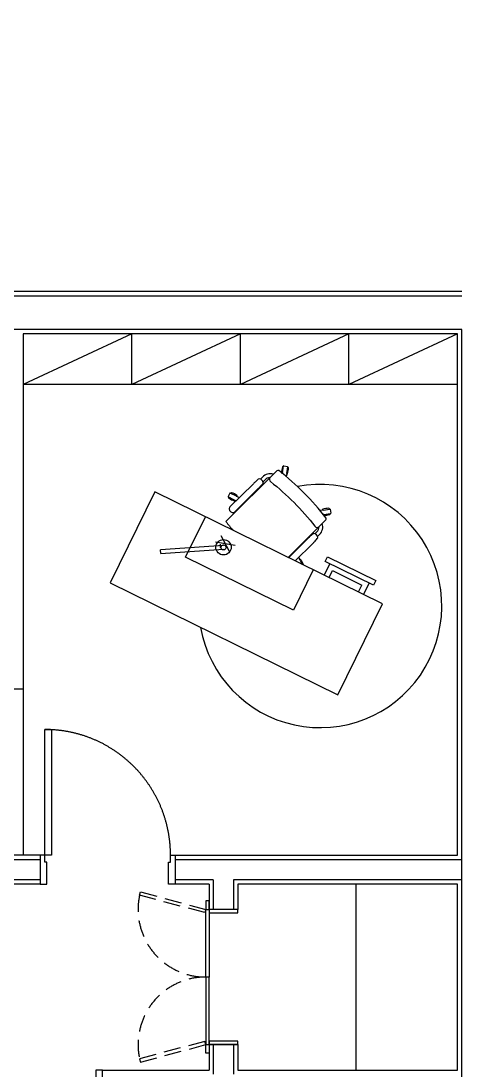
# Model space of a CAD drawing. Header units: millimetres. Extents: x 10000 to 302800, y 6800 to 229018.
# Drawn here: x 191471 to 194103, y 136757 to 142962 of the extents above; entities that cross this region are included whole.
import ezdxf

# ---------------------------------------------------------------- set-up
doc = ezdxf.new("R2010")
doc.units = ezdxf.units.MM
doc.header["$LTSCALE"] = 400
doc.header["$MEASUREMENT"] = 0
for name, pattern in [('X-ROOM TYPE-SR-3Bay_8F 확장형$0$CONTINOUS', [0]), ('X-ROOM TYPE-SR-3Bay_8F 확장형$0$HIDDEN', [0.375, 0.25, -0.125]), ('X-ROOM TYPE-SR-3Bay_8F 확장형$0$X-ROOM TYPE-SR-2bay_1$0$PHANTOM2', [1.25, 0.625, -0.125, 0.125, -0.125, 0.125, -0.125])]:
    doc.linetypes.add(name, pattern=pattern)
doc.layers.get('0').update_dxf_attribs({"linetype": 'CONTINUOUS'})
for name, color, linetype in [('A-DIM1', 7, 'CONTINUOUS'), ('X-EXT_8F$0$A-254', 254, 'CONTINUOUS'), ('X-ROOM TYPE-SR-3Bay_8F 확장형$0$.WA_Built-in_Lower', 252, 'CONTINUOUS'), ('X-ROOM TYPE-SR-3Bay_8F 확장형$0$.WA_Door Swing', 252, 'CONTINUOUS'), ('X-ROOM TYPE-SR-3Bay_8F 확장형$0$.WA_FP_Furn', 252, 'X-ROOM TYPE-SR-3Bay_8F 확장형$0$CONTINOUS'), ('X-ROOM TYPE-SR-3Bay_8F 확장형$0$.WA_Wall-Finish', 252, 'CONTINUOUS'), ('X-ROOM TYPE-SR-3Bay_8F 확장형$0$A-WALD', 7, 'CONTINUOUS'), ('X-ROOM TYPE-SR-3Bay_8F 확장형$0$X-ROOM TYPE-SR-2bay_1$0$__Door-bomba', 252, 'CONTINUOUS'), ('X-ROOM TYPE-SR-3Bay_8F 확장형$0$X-ROOM TYPE-SR-3Bay$0$.WA_Furn', 252, 'CONTINUOUS')]:
    doc.layers.add(name, color=color, linetype=linetype)

# ---------------------------------------------------------------- blocks, each defined once
blk = doc.blocks.new('X-EXT_8F')
at = {"layer": 'X-EXT_8F$0$A-254'}
h = blk.add_hatch(dxfattribs=at)
h.set_pattern_fill('LINE', color=252, scale=100, angle=90)
h.set_pattern_definition([(90, (0, 0), (-317.5, 2e-14), [])])
edge = h.paths.add_edge_path()
edge.add_line((214444.8, 68021.2), (188877.6, 70521.2))
edge.add_line((188877.6, 70521.2), (174255.5, 70521.2))
edge.add_arc((174255.5, 68371.2), 2150, 90, 167)
edge.add_line((172160.6, 68854.9), (172053.9, 68392.8))
edge.add_arc((174148.8, 67909.2), 2150, 167, 180)
edge.add_line((171998.8, 67909.2), (171998.8, 38021.2))
edge.add_arc((174148.8, 38021.2), 2150, 180, 270)
edge.add_line((174148.8, 35871.2), (195098.8, 35871.2))
edge.add_line((195098.8, 35871.2), (195098.8, 36521.2))
edge.add_line((195098.8, 36521.2), (174648.8, 36521.2))
edge.add_arc((174648.8, 38021.2), 1500, 180, 270, ccw=False)
edge.add_line((173148.8, 38021.2), (173148.8, 67371.2))
edge.add_arc((174648.8, 67371.2), 1500, 90, 180, ccw=False)
edge.add_line((174648.8, 68871.2), (187974.8, 68871.2))
edge.add_line((187974.8, 68871.2), (202089.9, 68021.2))
edge.add_line((202089.9, 68021.2), (214444.8, 68021.2))
blk = doc.blocks.new('X-ROOM TYPE-SR-3Bay_8F 확장형$0$DOOR-900')
at = {"color": 8, "linetype": 'X-ROOM TYPE-SR-3Bay_8F 확장형$0$X-ROOM TYPE-SR-2bay_1$0$PHANTOM2', "ltscale": 200}
blk.add_arc((-28, -85), 844, 180, 270, dxfattribs=at)
at = {"layer": 'X-ROOM TYPE-SR-3Bay_8F 확장형$0$X-ROOM TYPE-SR-2bay_1$0$__Door-bomba'}
for points in [[(-900, 85), (-860, 85), (-860, -45), (-872, -45), (-872, -85), (-900, -85)], [(0, 85), (-40, 85), (-40, -45), (-28, -45), (-28, -85), (0, -85)], [(-28, -85), (-28, -929), (-68, -929), (-68, -85)]]:
    blk.add_lwpolyline(points, close=True, dxfattribs=at)
blk = doc.blocks.new('X-ROOM TYPE-SR-3Bay_8F 확장형$0$DOOR-800')
at = {"color": 8, "linetype": 'X-ROOM TYPE-SR-3Bay_8F 확장형$0$X-ROOM TYPE-SR-2bay_1$0$PHANTOM2', "ltscale": 200}
blk.add_arc((-77.5, 28), 744, 90, 180, dxfattribs=at)
at = {"layer": 'X-ROOM TYPE-SR-3Bay_8F 확장형$0$X-ROOM TYPE-SR-2bay_1$0$__Door-bomba'}
for points in [[(92.5, 800), (92.5, 760), (-37.5, 760), (-37.5, 772), (-77.5, 772), (-77.5, 800)], [(-77.5, 28), (-821.5, 28), (-821.5, 68), (-77.5, 68)], [(92.5, 0), (92.5, 40), (-37.5, 40), (-37.5, 28), (-77.5, 28), (-77.5, 0)]]:
    blk.add_lwpolyline(points, close=True, dxfattribs=at)
blk = doc.blocks.new('X-ROOM TYPE-SR-3Bay_8F 확장형')
at = {"layer": 'X-ROOM TYPE-SR-3Bay_8F 확장형$0$.WA_Built-in_Lower'}
for p, q in [((189273.8, 45346.1), (186703.8, 45346.1)), ((186703.8, 43546.2), (186703.8, 42561.2))]:
    blk.add_line(p, q, dxfattribs=at)
at = {"layer": 'X-ROOM TYPE-SR-3Bay_8F 확장형$0$.WA_Built-in_Lower', "linetype": 'X-ROOM TYPE-SR-3Bay_8F 확장형$0$HIDDEN'}
for points in [[(187778.6, 42221.9), (187392.2, 42325.4), (187397.4, 42344.7), (187783.8, 42241.2)], [(187778.6, 41460.5), (187392.2, 41357), (187397.4, 41337.7), (187783.8, 41441.2)]]:
    blk.add_lwpolyline(points, close=True, dxfattribs=at)
at = {"layer": 'X-ROOM TYPE-SR-3Bay_8F 확장형$0$.WA_Built-in_Lower'}
for points in [[(187783.8, 42241.2), (187803.8, 42241.2), (187803.8, 42291.2), (187783.8, 42291.2)], [(187803.8, 42241.2), (187803.8, 41841.2), (187783.8, 41841.2), (187783.8, 42241.2)], [(187973.8, 42241.2), (187803.8, 42241.2), (187803.8, 42221.2), (187973.8, 42221.2)], [(187803.8, 41441.2), (187803.8, 41841.2), (187783.8, 41841.2), (187783.8, 41441.2)], [(187973.8, 41461.2), (187803.8, 41461.2), (187803.8, 41441.2), (187973.8, 41441.2)], [(187783.8, 41441.2), (187803.8, 41441.2), (187803.8, 41391.2), (187783.8, 41391.2)]]:
    blk.add_lwpolyline(points, close=True, dxfattribs=at)
at = {"layer": 'X-ROOM TYPE-SR-3Bay_8F 확장형$0$.WA_Built-in_Lower', "linetype": 'X-ROOM TYPE-SR-3Bay_8F 확장형$0$HIDDEN'}
for centre, start, end in [((187783.8, 42241.2), 167.86598, 270.00026), ((187783.8, 41441.2), 89.99974, 192.13402)]:
    blk.add_arc(centre, 400, start, end, dxfattribs=at)
at = {"layer": 'X-ROOM TYPE-SR-3Bay_8F 확장형$0$.WA_FP_Furn', "ltscale": 0.2}
for p, q in [((187346.3, 45646.1), (186703.8, 45346.1)), ((187346.3, 45346.1), (187346.3, 45646.1)), ((187988.8, 45646.1), (187346.3, 45346.1)), ((187988.8, 45346.1), (187988.8, 45646.1)), ((188631.3, 45646.1), (187988.8, 45346.1)), ((188631.3, 45346.1), (188631.3, 45646.1)), ((189273.8, 45646.1), (188631.3, 45346.1)), ((188237.9, 44823.9), (188244.4, 44864)), ((188246.3, 44865.4), (188268.3, 44861.9)), ((188205, 44835.7), (187903.5, 44535.8)), ((188237, 44819.3), (188236.3, 44819.4)), ((188238, 44824.6), (188237.1, 44819.9)), ((188244, 44861.5), (188242.4, 44861.7)), ((188263.3, 44820.5), (188260.8, 44800.6)), ((188263.4, 44815), (188262.7, 44815.2)), ((188263.2, 44819.8), (188269.7, 44859.9)), ((188065.8, 44759), (187927.6, 44621.5)), ((188107.2, 44786.9), (188119, 44798.7)), ((188123.1, 44770.7), (188135, 44782.5)), ((187926.9, 44703.4), (187916.7, 44683.6)), ((187953.6, 44662.8), (187917.5, 44681.3)), ((187919.8, 44680.2), (187919.2, 44679.1)), ((187965.3, 44685.6), (187929.2, 44704.2)), ((187931.5, 44703), (187932, 44704)), ((188094.7, 44729.9), (187956.5, 44592.4)), ((187964.7, 44685.9), (187983.4, 44677)), ((187969.6, 44683.6), (187969.9, 44684.3)), ((187953, 44663.1), (187963.5, 44657.3)), ((187957.4, 44659.8), (187957.7, 44660.5)), ((187664.5, 44324.3), (187782, 44563.5)), ((188479.6, 44603.1), (188460, 44600.7)), ((188474.3, 44602.4), (188474.2, 44603.2)), ((188479, 44603), (188519.1, 44609.3)), ((188483.5, 44577.8), (188479.2, 44577)), ((188482.9, 44577.7), (188523, 44583.9)), ((188516.5, 44608.9), (188516.3, 44610.4)), ((188520.5, 44583.5), (188520.7, 44582)), ((188521, 44607.8), (188524.5, 44585.9)), ((188494.9, 44544.6), (188272, 44322.9)), ((187924.4, 44359.1), (187876, 44451.7)), ((188388.3, 44434.7), (188274.6, 44321.6)), ((188429.3, 44462.9), (188441.2, 44474.7)), ((188445.4, 44446.9), (188457.2, 44458.6)), ((187888.9, 44393.5), (187517.4, 44367.3)), ((187518, 44346.3), (187517.4, 44367.3)), ((187518, 44346.3), (187889.4, 44372.5)), ((187842.4, 44414.7), (187957.9, 44396.2)), ((187871.5, 44381.3), (187870.9, 44402.3)), ((188417.3, 44405.6), (188313.6, 44302.5)), ((188302.3, 44011.1), (187664.5, 44324.3)), ((188316.6, 44301.1), (188315, 44303.9)), ((188343.6, 44304.9), (188334.9, 44323.7)), ((188341.4, 44309.8), (188342, 44310.1)), ((188343.4, 44305.5), (188355.2, 44282.1)), ((188419.8, 44250.4), (188302.3, 44011.1)), ((188517.7, 44286.4), (188484.4, 44218.8)), ((188513.5, 44204.5), (188533.6, 44245.4)), ((188533.6, 44245.4), (188707.7, 44159.8)), ((188687.6, 44119), (188707.7, 44159.8)), ((188749.9, 44172.3), (188716.7, 44104.7))]:
    blk.add_line(p, q, dxfattribs=at)
for points in [[(188124.8, 44764.4, -0.028892), (188124.7, 44764.3, -0.031823), (188117.1, 44753.9, -0.013461), (188108.1, 44743.7, -0.009557), (188094.7, 44729.9)], [(188167.5, 44771.3, -0.060719), (188430.4, 44507.5)]]:
    blk.add_lwpolyline(points, format="xyb", dxfattribs=at)
for points in [[(188829.2, 44049.3), (187482.8, 44710.4), (187218.3, 44171.9), (188564.8, 43510.8), (188829.2, 44049.3)], [(188490.7, 44299.7), (188504, 44326.6), (188790.1, 44186), (188776.8, 44159.1), (188490.7, 44299.7)]]:
    blk.add_lwpolyline(points, dxfattribs=at)
for centre, radius in [((187889.2, 44383), 45.3), ((187889.2, 44382.7), 15.1)]:
    blk.add_circle(centre, radius, dxfattribs=at)
for centre, radius, start, end in [((188246.1, 44863.7), 1.71, 80.84626, 170.84626), ((188165, 44752.4), 65.2, 72.99955, 134.84626), ((188211.1, 44829.6), 8.55, 52.27923, 134.84626), ((187274.7, 43619), 1539, 37.50108, 52.27923), ((188360.9, 44821.9), 128.2, 163.34324, 179.19997), ((188237, 44823.6), 4.28, 179.19997, 260.84626), ((188242.1, 44857.4), 4.28, 80.84626, 163.34324), ((188264.1, 44819.3), 4.28, 260.84626, 342.49254), ((188145.8, 44856.6), 128.2, 342.49254, 358.34927), ((188269.7, 44853), 4.28, 358.34927, 80.84626), ((188461.2, 44035.6), 719.3, 190.11355, 100.76944), ((188419.4, 44403.5), 501.4, 132.65611, 134.84626), ((188250.9, 44586.3), 252.8, 129.57116, 132.65611), ((188154.5, 44703), 101.4, 122.28036, 129.57116), ((188100.9, 44787.9), 1.05, 115.66072, 122.28036), ((188096.2, 44760.2), 28.9, 8.23504, 81.45748), ((188165, 44752.4), 42.5, 91.26206, 134.84626), ((188178.1, 44784.8), 17.1, 134.84626, 231.83875), ((187918.2, 44682.9), 1.71, 152.84626, 242.84626), ((187923, 44677.2), 4.28, 152.84626, 235.34324), ((187928.4, 44702.6), 1.71, 62.31937, 152.31937), ((187935.8, 44702.1), 4.28, 70.34927, 152.84626), ((187894.1, 44585.3), 128.2, 54.49254, 70.34927), ((187966.1, 44686.2), 4.28, 332.84626, 54.49254), ((187993.5, 44779.2), 128.2, 235.34324, 251.19997), ((187940.9, 44610.3), 17.7, 161.27622, 185.04068), ((187937.7, 44611.3), 14.3, 134.84626, 161.27622), ((187953.6, 44661.8), 4.28, 251.19997, 332.84626), ((187943.9, 44610.5), 20.7, 185.04068, 205.80271), ((187947.4, 44612.2), 24.6, 205.80271, 224.84626), ((187947.4, 44612.2), 24.6, 224.84626, 243.8898), ((187945.7, 44608.7), 20.7, 243.8898, 264.65183), ((187945.4, 44605.7), 17.7, 264.65183, 288.41629), ((187946.4, 44602.6), 14.3, 288.41629, 314.84626), ((188478.4, 44603.9), 4.28, 107.19997, 188.84626), ((188515, 44485.4), 128.2, 91.34324, 107.19997), ((188481.5, 44700.7), 128.2, 270.55697, 286.34927), ((188488.9, 44550.7), 8.55, 314.84626, 37.50108), ((188512.1, 44609.4), 4.28, 8.84626, 91.34324), ((188516.4, 44581.7), 4.28, 286.34927, 8.84626), ((188519.4, 44607.6), 1.71, 8.84626, 98.84626), ((188522.8, 44585.6), 1.71, 278.84626, 8.84626), ((189130.5, 45464.8), 1539, 217.13371, 219.61299), ((188443.9, 44518), 17.1, 217.94002, 314.84626), ((188411.2, 44504.8), 42.5, 314.84626, 358.43046), ((188411.2, 44504.8), 65.2, 314.84626, 16.69297), ((188741.9, 44079.2), 501.4, 132.65611, 134.84626), ((188573.4, 44262.1), 252.8, 129.57116, 132.65611), ((188477, 44378.7), 101.4, 122.28036, 129.57116), ((188423.4, 44463.6), 1.05, 115.66072, 122.28036), ((188418.7, 44436), 28.9, 8.23504, 81.45748), ((188245.6, 44591.7), 252.8, 317.0364, 320.12135), ((188361.8, 44494.6), 101.4, 320.12135, 327.41215), ((188446.3, 44440.6), 1.05, 327.41215, 334.03179), ((188063.7, 44761.1), 501.4, 314.84626, 317.0364), ((188344, 44306.3), 4.28, 35.19997, 116.84626), ((188242.7, 44234.9), 128.2, 19.67986, 35.19997)]:
    blk.add_arc(centre, radius, start, end, dxfattribs=at)
at = {"layer": 'X-ROOM TYPE-SR-3Bay_8F 확장형$0$.WA_Wall-Finish'}
for p, q in [((189298.7, 45896, 0.3), (182893.7, 45896)), ((189273.8, 45646.1), (186703.8, 45646.1)), ((186703.8, 45646.1), (186703.8, 43546.2)), ((189273.8, 42561.2), (189273.8, 45646.1)), ((186273.8, 43546.2), (186703.8, 43546.2)), ((186803.8, 42561.2), (186273.8, 42561.2)), ((186803.8, 42561.2), (186803.8, 42391.2)), ((187603.8, 42561.2), (189273.8, 42561.2)), ((186803.8, 42391.2), (186053.8, 42391.2)), ((187803.8, 42391.2), (187603.8, 42391.2)), ((187803.8, 42391.2), (187803.8, 42241.2)), ((189273.8, 42391.2), (187973.8, 42391.2)), ((187973.8, 42391.2), (187973.8, 42241.2)), ((189273.8, 41291.2), (189273.8, 42391.2)), ((187973.8, 42241.2), (187803.8, 42241.2)), ((187973.8, 41441.2), (187803.8, 41441.2)), ((187173.8, 41291.2), (187803.8, 41291.2)), ((187973.8, 41291.2), (189273.8, 41291.2))]:
    blk.add_line(p, q, dxfattribs=at)
for points in [[(187803.8, 41441.2), (187803.8, 41291.2)], [(187973.8, 41441.2), (187973.8, 41291.2)]]:
    blk.add_lwpolyline(points, dxfattribs=at)
at = {"layer": 'X-ROOM TYPE-SR-3Bay_8F 확장형$0$A-WALD'}
for p, q in [((186248.8, 42536.2), (186803.8, 42536.2)), ((186803.8, 42536.2), (186803.8, 42416.2)), ((187603.8, 42536.2), (189298.8, 42536.2)), ((187603.8, 42536.2), (187603.8, 42416.2)), ((186803.8, 42416.2), (186053.8, 42416.2)), ((187828.8, 42416.2), (187603.8, 42416.2)), ((187828.8, 42416.2), (187828.8, 42241.2)), ((189298.8, 42416.2), (187948.8, 42416.2)), ((187948.8, 42416.2), (187948.8, 42241.2)), ((187948.8, 42241.2), (187828.8, 42241.2)), ((187828.8, 41441.2), (187828.8, 41266.2)), ((187948.8, 41441.2), (187828.8, 41441.2)), ((187948.8, 41441.2), (187948.8, 41266.2))]:
    blk.add_line(p, q, dxfattribs=at)
for points in [[(182943.7, 45871.2), (189298.8, 45871.2)], [(189298.8, 45671.1), (182943.7, 45671)], [(189298.8, 36721.2), (189298.8, 45671.2)]]:
    blk.add_lwpolyline(points, dxfattribs=at)
at = {"layer": 'X-ROOM TYPE-SR-3Bay_8F 확장형$0$X-ROOM TYPE-SR-3Bay$0$.WA_Furn'}
blk.add_line((188673.8, 41291.2), (188673.8, 42391.2), dxfattribs=at)
at = {"layer": 'X-ROOM TYPE-SR-3Bay_8F 확장형$0$.WA_Door Swing', "rotation": 270}
blk.add_blockref('X-ROOM TYPE-SR-3Bay_8F 확장형$0$DOOR-800', (186803.8, 42483.7), dxfattribs=at)
at = {"layer": 'X-ROOM TYPE-SR-3Bay_8F 확장형$0$.WA_Door Swing', "xscale": -1}
blk.add_blockref('X-ROOM TYPE-SR-3Bay_8F 확장형$0$DOOR-900', (186273.8, 41206.2), dxfattribs=at)
blk = doc.blocks.new('X-INT-HOTEL-8F')
blk.add_blockref('X-ROOM TYPE-SR-3Bay_8F 확장형', (0, 0))
blk = doc.blocks.new('X-BASE-8F')
blk.add_blockref('X-EXT_8F', (0, 0))
blk.add_blockref('X-INT-HOTEL-8F', (0, 0))

msp = doc.modelspace()

# ---------------------------------------------------------------- block references
at = {"layer": 'A-DIM1'}
msp.add_blockref('X-BASE-8F', (4779.3, 95465.6), dxfattribs=at)

doc.saveas('drawing.dxf')
